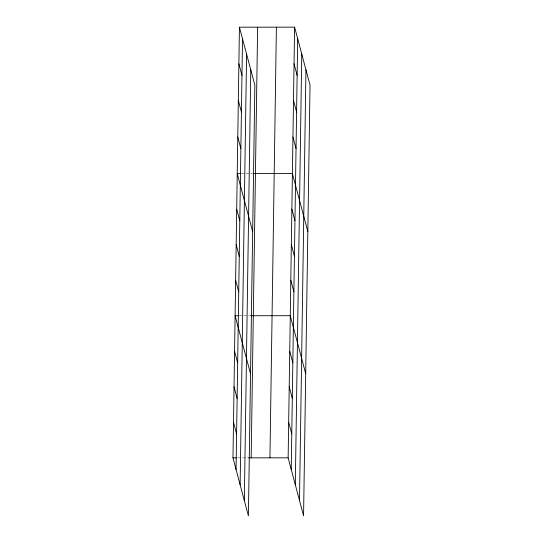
<?xml version="1.0" encoding="UTF-8"?>
<svg xmlns="http://www.w3.org/2000/svg" width="543" height="543" viewBox="0 0 543 543"><rect width="100%" height="100%" fill="white"/><g stroke="black" fill="none" stroke-linecap="round" stroke-linejoin="round"><path stroke-width="0.41" stroke-dasharray="2.71 2.04" d="M241.37 173.624L252.128 173.611M239.246 315.741L250.825 315.734M237.943 457.864L248.701 457.858"/><path stroke-width="0.81" d="M239.429 27.198L254.857 85.176L248.402 515.85L232.974 457.871L239.429 27.198L294.598 27.15L310.026 85.129L303.571 515.802L288.143 457.824L294.598 27.15M236.062 469.471L242.517 38.791M240.135 484.777L246.59 54.096M244.33 500.544L250.785 69.871M251.178 457.858L257.633 27.177M269.939 457.837L276.394 27.164M291.231 469.423L297.686 38.75M295.304 484.729L301.759 54.056M299.498 500.497L305.953 69.823M240.542 173.624L237.237 173.624L252.665 231.603M252.957 173.611L292.406 173.577L307.833 231.562M238.418 315.741L235.105 315.748L250.533 373.727M250.825 315.734L290.274 315.7L305.702 373.686M232.974 457.871L236.286 457.864M248.701 457.858L288.143 457.824M294.048 63.755L297.136 75.355M293.498 100.367L296.587 111.967M292.949 136.972L296.037 148.572M291.869 209.109L294.958 220.709M291.34 244.642L294.421 256.242M238.879 63.802L241.968 75.402M290.804 280.174L293.892 291.767M238.329 100.407L241.418 112.007M237.786 137.019L240.868 148.619M289.738 351.233L292.826 362.833M289.209 386.765L292.297 398.365M236.7 209.157L239.789 220.757M288.672 422.291L291.761 433.891M236.171 244.683L239.259 256.282M235.635 280.215L238.723 291.815M234.576 351.28L237.658 362.873M234.04 386.806L237.128 398.406M233.51 422.339L236.592 433.938"/></g></svg>
